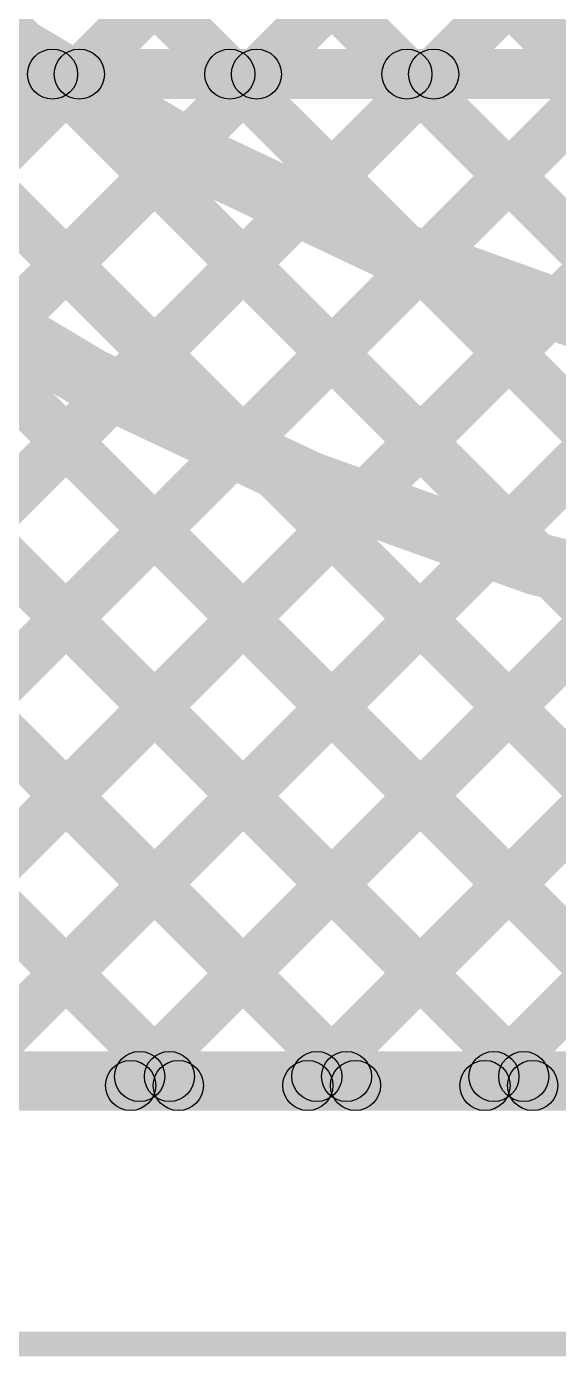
# Model space of a CAD drawing. Header units: millimetres. Extents: x 0 to 5.55, y 0 to 1.02.
# Drawn here: x 2.5068 to 2.5917, y -0.0033 to 0.2091 of the extents above; entities that cross this region are included whole.
import ezdxf

# ---------------------------------------------------------------- set-up
doc = ezdxf.new("R2010")
doc.units = ezdxf.units.MM
doc.header["$MEASUREMENT"] = 0
for name, color, linetype in [('BottomLayer', 5, 'Continuous'), ('Mechanical2', 216, 'Continuous'), ('TopLayer', 1, 'Continuous'), ('TopOverlay', 2, 'Continuous')]:
    doc.layers.add(name, color=color, linetype=linetype)

msp = doc.modelspace()

# ---------------------------------------------------------------- hatches: boundary and pattern name
at = {"layer": 'BottomLayer'}
for points in [[(2.52769, 0.0386), (2.52204, 0.04426), (3.19511, 0.71733), (3.20076, 0.71167)], [(2.55598, 0.0386), (2.55032, 0.04426), (3.22339, 0.71733), (3.22905, 0.71167)], [(2.58426, 0.0386), (2.57861, 0.04426), (3.23117, 0.69683), (3.23683, 0.69117)], [(2.25272, 0.39753), (2.25837, 0.40319), (2.6173, 0.04426), (2.61164, 0.0386)], [(2.281, 0.39753), (2.28666, 0.40319), (2.64558, 0.04426), (2.63993, 0.0386)], [(2.30929, 0.39753), (2.31494, 0.40319), (2.67387, 0.04426), (2.66821, 0.0386)], [(2.33757, 0.39753), (2.34323, 0.40319), (2.70215, 0.04426), (2.6965, 0.0386)], [(2.36585, 0.39753), (2.37151, 0.40319), (2.73044, 0.04426), (2.72478, 0.0386)], [(2.39414, 0.39753), (2.3998, 0.40319), (2.75872, 0.04426), (2.75306, 0.0386)], [(2.47113, 0.0386), (2.46547, 0.04426), (2.82439, 0.40319), (2.83005, 0.39753)], [(2.4739, 0.15452), (2.46825, 0.16017), (2.71126, 0.40319), (2.71691, 0.39753)], [(2.48811, 0.14044), (2.48245, 0.14609), (2.73954, 0.40319), (2.7452, 0.39753)], [(2.49323, 0.08899), (2.48757, 0.09465), (2.79611, 0.40319), (2.80177, 0.39753)], [(2.4965, 0.12054), (2.49084, 0.1262), (2.76783, 0.40319), (2.77348, 0.39753)], [(2.49941, 0.0386), (2.49375, 0.04426), (2.85269, 0.40319), (2.85834, 0.39754)], [(2.48431, 0.13765), (2.48997, 0.14331), (2.58902, 0.04426), (2.58336, 0.0386)], [(2.49138, 0.10229), (2.49704, 0.10795), (2.56073, 0.04426), (2.55507, 0.0386)], [(2.48376, 0.08163), (2.48942, 0.08729), (2.53245, 0.04426), (2.52679, 0.0386)], [(1.684, 0.03743), (1.684, 0.04543), (2.88389, 0.04543), (2.88389, 0.03743)]]:
    msp.add_hatch(color=5, dxfattribs=at).paths.add_polyline_path(points)
h = msp.add_hatch(color=5, dxfattribs=at)
edge = h.paths.add_edge_path()
edge.add_arc((2.52487, 0.04143), 0.004, 0, 360)
h = msp.add_hatch(color=5, dxfattribs=at)
edge = h.paths.add_edge_path()
edge.add_arc((2.52962, 0.04143), 0.004, 0, 360)
h = msp.add_hatch(color=5, dxfattribs=at)
edge = h.paths.add_edge_path()
edge.add_arc((2.55315, 0.04143), 0.004, 0, 360)
h = msp.add_hatch(color=5, dxfattribs=at)
edge = h.paths.add_edge_path()
edge.add_arc((2.5579, 0.04143), 0.004, 0, 360)
h = msp.add_hatch(color=5, dxfattribs=at)
edge = h.paths.add_edge_path()
edge.add_arc((2.58143, 0.04143), 0.004, 0, 360)
h = msp.add_hatch(color=5, dxfattribs=at)
edge = h.paths.add_edge_path()
edge.add_arc((2.58619, 0.04143), 0.004, 0, 360)
at = {"layer": 'Mechanical2'}
msp.add_hatch(color=216, dxfattribs=at).paths.add_polyline_path([(1.67334, -0.00326), (1.67334, 0.00068), (2.93319, 0.00068), (2.93319, -0.00326)])
at = {"layer": 'TopLayer'}
for points in [[(2.138, 0.1975), (2.138, 0.2055), (3.315, 0.2055), (3.315, 0.1975)], [(2.45157, 0.19867), (2.45723, 0.20433), (2.61873, 0.04283), (2.61307, 0.03717)], [(2.46969, 0.03717), (2.46404, 0.04283), (2.62554, 0.20433), (2.63119, 0.19867)], [(2.4739, 0.15452), (2.46825, 0.16017), (2.5124, 0.20433), (2.51806, 0.19867)], [(2.47986, 0.19867), (2.48552, 0.20433), (2.64702, 0.04283), (2.64136, 0.03717)], [(2.48811, 0.14044), (2.48245, 0.14609), (2.54068, 0.20433), (2.54634, 0.19867)], [(2.49323, 0.08899), (2.48757, 0.09465), (2.59725, 0.20433), (2.60291, 0.19867)], [(2.4965, 0.12054), (2.49084, 0.1262), (2.56897, 0.20433), (2.57463, 0.19867)], [(2.49798, 0.03717), (2.49232, 0.04283), (2.65382, 0.20433), (2.65948, 0.19867)], [(2.50814, 0.19867), (2.5138, 0.20433), (2.6753, 0.04283), (2.66964, 0.03717)], [(2.52626, 0.03717), (2.52061, 0.04283), (2.68211, 0.20433), (2.68776, 0.19867)], [(2.53643, 0.19867), (2.54208, 0.20433), (2.70358, 0.04283), (2.69793, 0.03717)], [(2.55455, 0.03717), (2.54889, 0.04283), (2.71039, 0.20433), (2.71605, 0.19867)], [(2.56471, 0.19867), (2.57037, 0.20433), (2.73187, 0.04283), (2.72621, 0.03717)], [(2.58283, 0.03717), (2.57717, 0.04283), (2.73867, 0.20433), (2.74433, 0.19867)], [(2.48431, 0.13765), (2.48997, 0.14331), (2.59045, 0.04283), (2.58479, 0.03717)], [(2.49138, 0.10229), (2.49704, 0.10795), (2.56216, 0.04283), (2.55651, 0.03717)], [(2.48376, 0.08163), (2.48942, 0.08729), (2.53388, 0.04283), (2.52822, 0.03717)], [(1.685, 0.036), (1.685, 0.044), (2.88489, 0.044), (2.88489, 0.036)]]:
    msp.add_hatch(color=1, dxfattribs=at).paths.add_polyline_path(points)
h = msp.add_hatch(color=1, dxfattribs=at)
edge = h.paths.add_edge_path()
edge.add_arc((2.51097, 0.2015), 0.004, 0, 360)
h = msp.add_hatch(color=1, dxfattribs=at)
edge = h.paths.add_edge_path()
edge.add_arc((2.51523, 0.2015), 0.004, 0, 360)
h = msp.add_hatch(color=1, dxfattribs=at)
edge = h.paths.add_edge_path()
edge.add_arc((2.53926, 0.2015), 0.004, 0, 360)
h = msp.add_hatch(color=1, dxfattribs=at)
edge = h.paths.add_edge_path()
edge.add_arc((2.54351, 0.2015), 0.004, 0, 360)
h = msp.add_hatch(color=1, dxfattribs=at)
edge = h.paths.add_edge_path()
edge.add_arc((2.56754, 0.2015), 0.004, 0, 360)
h = msp.add_hatch(color=1, dxfattribs=at)
edge = h.paths.add_edge_path()
edge.add_arc((2.5718, 0.2015), 0.004, 0, 360)
h = msp.add_hatch(color=1, dxfattribs=at)
edge = h.paths.add_edge_path()
edge.add_arc((2.52343, 0.04), 0.004, 0, 360)
h = msp.add_hatch(color=1, dxfattribs=at)
edge = h.paths.add_edge_path()
edge.add_arc((2.53105, 0.04), 0.004, 0, 360)
h = msp.add_hatch(color=1, dxfattribs=at)
edge = h.paths.add_edge_path()
edge.add_arc((2.55172, 0.04), 0.004, 0, 360)
h = msp.add_hatch(color=1, dxfattribs=at)
edge = h.paths.add_edge_path()
edge.add_arc((2.55933, 0.04), 0.004, 0, 360)
h = msp.add_hatch(color=1, dxfattribs=at)
edge = h.paths.add_edge_path()
edge.add_arc((2.58, 0.04), 0.004, 0, 360)
h = msp.add_hatch(color=1, dxfattribs=at)
edge = h.paths.add_edge_path()
edge.add_arc((2.58762, 0.04), 0.004, 0, 360)

# ---------------------------------------------------------------- linework, layer by layer
at = {"layer": 'BottomLayer'}
for centre in [(2.52487, 0.04143), (2.52962, 0.04143), (2.55315, 0.04143), (2.5579, 0.04143), (2.58143, 0.04143), (2.58619, 0.04143)]:
    msp.add_circle(centre, 0.004, dxfattribs=at)
at = {"layer": 'TopLayer'}
for centre in [(2.51097, 0.2015), (2.51523, 0.2015), (2.53926, 0.2015), (2.54351, 0.2015), (2.56754, 0.2015), (2.5718, 0.2015), (2.52343, 0.04), (2.53105, 0.04), (2.55172, 0.04), (2.55933, 0.04), (2.58, 0.04), (2.58762, 0.04)]:
    msp.add_circle(centre, 0.004, dxfattribs=at)
at = {"layer": 'TopOverlay', "const_width": 0.01}
for points in [[(3.09624, 0.50003, 1), (2.30883, 0.50003, 1)], [(3.05687, 0.50003, 1), (2.3482, 0.50003, 1)]]:
    msp.add_lwpolyline(points, format="xyb", close=True, dxfattribs=at)

doc.saveas('drawing.dxf')
